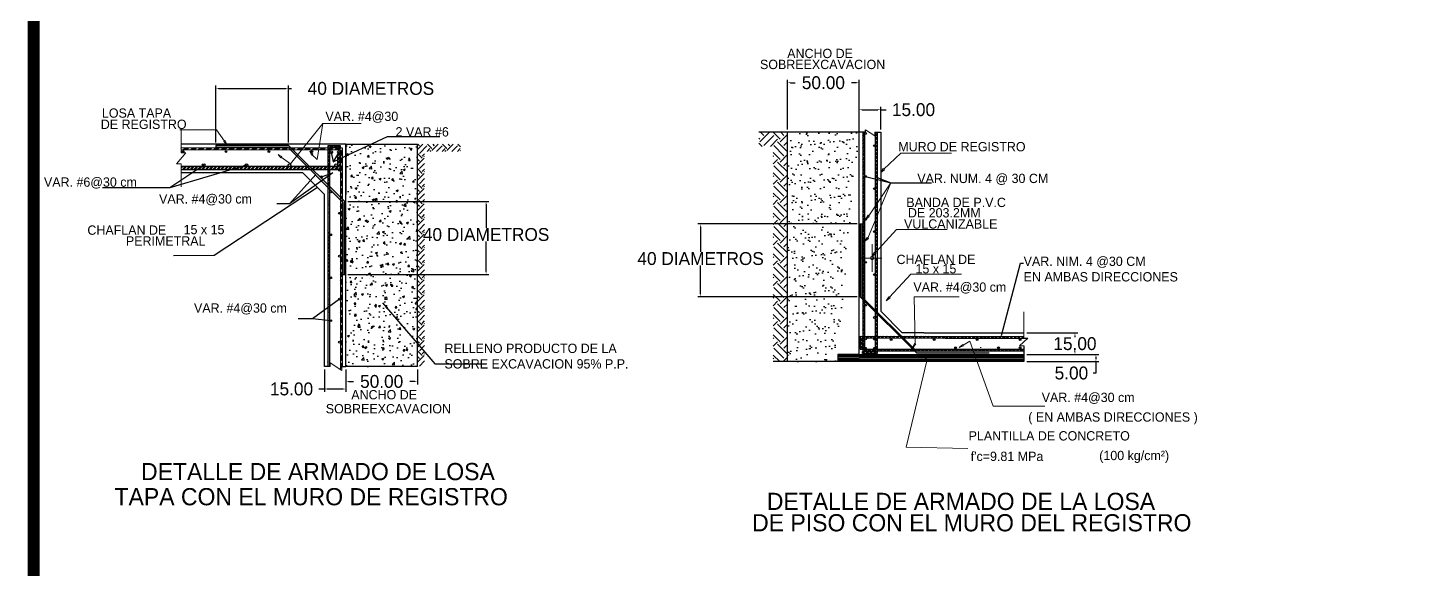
# Model space of a CAD drawing. Header units: centimetres. Extents: x 899 to 5239, y -57 to 4778.
# Drawn here: x 1956 to 2916, y 565 to 944 of the extents above; entities that cross this region are included whole.
import ezdxf
from ezdxf.enums import TextEntityAlignment as Align

# ---------------------------------------------------------------- set-up
doc = ezdxf.new("R2010")
doc.units = ezdxf.units.CM
doc.header["$LTSCALE"] = 10
doc.header["$MEASUREMENT"] = 0
doc.layers.get('0').update_dxf_attribs({"linetype": 'CONTINUOUS'})
doc.layers.get('DEFPOINTS').update_dxf_attribs({"color": 2, "linetype": 'CONTINUOUS'})
for name, color, linetype in [('acero', 7, 'CONTINUOUS'), ('concreto', 7, 'CONTINUOUS'), ('DIM', 7, 'CONTINUOUS'), ('MARCO', 7, 'CONTINUOUS'), ('MUROS', 3, 'CONTINUOUS'), ('REGISTRO', 1, 'CONTINUOUS'), ('TEXTOS', 7, 'CONTINUOUS'), ('VARILLAS', 30, 'CONTINUOUS')]:
    doc.layers.add(name, color=color, linetype=linetype)
doc.styles.get("Standard").update_dxf_attribs({"font": ''})
doc.styles.add('Zurich', font='')
doc.styles.get('Standard').set_extended_font_data('Zurich Ex BT')
doc.styles.get('Zurich').set_extended_font_data('Zurich Ex BT')
doc.dimstyles.get("Standard").update_dxf_attribs({"dimtxt": 9, "dimasz": 2, "dimexe": 2, "dimexo": 2, "dimgap": 0.09, "dimtad": 0, "dimtih": 1, "dimtoh": 1, "dimzin": 0, "dimdsep": 46, "dimtxsty": 'Standard', "dimcen": 0.09, "dimadec": 0, "dimazin": 0, "dimtfac": 1, "dimtofl": 0, "dimtmove": 0, "dimatfit": 3, "dimfxl": 0, "dimtolj": 1, "dimtzin": 0, "dimarcsym": 0})
pattern_1 = [(45, (1343.5817, 285.8718), (-2.65165, 2.65165), []), (45, (1344.4656, 285.8718), (-2.65165, 2.65165), []), (45, (1345.3494, 285.8718), (-2.65165, 2.65165), []), (45, (1346.2333, 285.8718), (-2.65165, 2.65165), [])]
pattern_2 = [(45, (1343.5817, 285.8718), (-1.3258252, 1.3258252), []), (45, (1344.4656, 285.8718), (-1.3258252, 1.3258252), [])]
pattern_3 = [(45, (1363.771, 18.7936), (-1.3258252, 1.3258252), []), (45, (1364.655, 18.7936), (-1.3258252, 1.3258252), [])]

# ---------------------------------------------------------------- blocks, each defined once
blk = doc.blocks.new('_ClosedBlank')
at = {"color": 0, "linetype": 'ByBlock', "lineweight": -2}
for p, q in [((-1, 0.17), (0, 0)), ((-1, 0.17), (-1, -0.17)), ((0, 0), (-1, -0.17))]:
    blk.add_line(p, q, dxfattribs=at)
blk = doc.blocks.new('*D90')
at = {"layer": 'DEFPOINTS', "color": 0}
for p in [(2163.17, 707.05), (2178.17, 707.05), (2178.17, 691.35)]:
    blk.add_point(p, dxfattribs=at)
at = {"layer": 'DIM', "color": 0, "lineweight": -2}
for p, q in [((2163.17, 705.05), (2163.17, 689.35)), ((2178.17, 705.05), (2178.17, 689.35)), ((2163.17, 691.35), (2159.29, 691.35)), ((2176.17, 691.35), (2165.17, 691.35))]:
    blk.add_line(p, q, dxfattribs=at)
at = {"layer": 'DIM', "color": 0}
for points in [[(2165.17, 691.68), (2165.17, 691.02), (2163.17, 691.35)], [(2176.17, 691.68), (2176.17, 691.02), (2178.17, 691.35)]]:
    blk.add_solid(points, dxfattribs=at)
at = {"layer": 'DIM', "color": 0, "insert": (2140.23, 691.35), "char_height": 9, "attachment_point": 5}
blk.add_mtext('\\A1;15.00', dxfattribs=at)
blk = doc.blocks.new('*D91')
at = {"layer": 'DEFPOINTS', "color": 0}
for p in [(2178.17, 707.05), (2228.17, 707.05), (2228.17, 696.59)]:
    blk.add_point(p, dxfattribs=at)
at = {"layer": 'DIM', "color": 0, "lineweight": -2}
for p, q in [((2178.17, 705.05), (2178.17, 694.59)), ((2228.17, 705.05), (2228.17, 694.59)), ((2180.17, 696.59), (2183.54, 696.59)), ((2226.17, 696.59), (2222.8, 696.59))]:
    blk.add_line(p, q, dxfattribs=at)
at = {"layer": 'DIM', "color": 0}
for points in [[(2180.17, 696.92), (2180.17, 696.26), (2178.17, 696.59)], [(2226.17, 696.92), (2226.17, 696.26), (2228.17, 696.59)]]:
    blk.add_solid(points, dxfattribs=at)
at = {"layer": 'DIM', "color": 0, "insert": (2203.17, 696.59), "char_height": 9, "attachment_point": 5}
blk.add_mtext('\\A1;50.00', dxfattribs=at)
blk = doc.blocks.new('*D92')
at = {"layer": 'DEFPOINTS', "color": 0}
for p in [(2087.37, 901.18), (2087.37, 861.48), (2138.17, 861.48)]:
    blk.add_point(p, dxfattribs=at)
at = {"layer": 'TEXTOS', "color": 0, "lineweight": -2}
for p, q in [((2087.37, 863.48), (2087.37, 903.18)), ((2138.17, 863.48), (2138.17, 903.18)), ((2089.37, 901.18), (2136.17, 901.18)), ((2138.17, 901.18), (2140.17, 901.18))]:
    blk.add_line(p, q, dxfattribs=at)
at = {"layer": 'TEXTOS', "color": 0}
for points in [[(2089.37, 901.51), (2089.37, 900.85), (2087.37, 901.18)], [(2136.17, 901.51), (2136.17, 900.85), (2138.17, 901.18)]]:
    blk.add_solid(points, dxfattribs=at)
at = {"layer": 'TEXTOS', "color": 0, "insert": (2195.69, 901.18), "char_height": 9, "attachment_point": 5}
blk.add_mtext('\\A1;40 DIAMETROS', dxfattribs=at)
blk = doc.blocks.new('*D93')
at = {"layer": 'DEFPOINTS', "color": 0}
for p in [(2536.58, 886.34), (2536.58, 870.64), (2551.58, 870.64)]:
    blk.add_point(p, dxfattribs=at)
at = {"layer": 'DIM', "color": 0, "lineweight": -2}
for p, q in [((2536.58, 872.64), (2536.58, 888.34)), ((2538.58, 886.34), (2549.58, 886.34)), ((2551.58, 872.64), (2551.58, 888.34)), ((2551.58, 886.34), (2555.45, 886.34))]:
    blk.add_line(p, q, dxfattribs=at)
at = {"layer": 'DIM', "color": 0}
for points in [[(2538.58, 886.67), (2538.58, 886), (2536.58, 886.34)], [(2549.58, 886.67), (2549.58, 886), (2551.58, 886.34)]]:
    blk.add_solid(points, dxfattribs=at)
at = {"layer": 'DIM', "color": 0, "insert": (2574.51, 886.34), "char_height": 9, "attachment_point": 5}
blk.add_mtext('\\A1;15.00', dxfattribs=at)
blk = doc.blocks.new('*D94')
at = {"layer": 'DEFPOINTS', "color": 0}
for p in [(2536.58, 905.17), (2486.58, 870.65), (2536.58, 870.65)]:
    blk.add_point(p, dxfattribs=at)
at = {"layer": 'DIM', "color": 0, "lineweight": -2}
for p, q in [((2486.58, 872.65), (2486.58, 907.17)), ((2488.58, 905.17), (2491.95, 905.17)), ((2534.58, 905.17), (2531.21, 905.17)), ((2536.58, 872.65), (2536.58, 907.17))]:
    blk.add_line(p, q, dxfattribs=at)
at = {"layer": 'DIM', "color": 0}
for points in [[(2488.58, 905.5), (2488.58, 904.83), (2486.58, 905.17)], [(2534.58, 905.5), (2534.58, 904.83), (2536.58, 905.17)]]:
    blk.add_solid(points, dxfattribs=at)
at = {"layer": 'DIM', "color": 0, "insert": (2511.58, 905.17), "char_height": 9, "attachment_point": 5}
blk.add_mtext('\\A1;50.00', dxfattribs=at)
blk = doc.blocks.new('*D95')
at = {"color": 0, "lineweight": -2}
for p, q in [((2653.58, 715.48), (2703.88, 715.48)), ((2653.58, 710.48), (2703.88, 710.48)), ((2701.88, 713.48), (2701.88, 712.48)), ((2701.88, 710.48), (2701.88, 702.48)), ((2701.88, 702.48), (2699.88, 702.48))]:
    blk.add_line(p, q, dxfattribs=at)
at = {"color": 0}
for points in [[(2701.55, 713.48), (2702.21, 713.48), (2701.88, 715.48)], [(2701.55, 712.48), (2702.21, 712.48), (2701.88, 710.48)]]:
    blk.add_solid(points, dxfattribs=at)
at = {"layer": 'DEFPOINTS', "color": 0}
for p in [(2651.58, 715.48), (2651.58, 710.48), (2701.88, 710.48)]:
    blk.add_point(p, dxfattribs=at)
at = {"color": 0, "insert": (2684.76, 702.48), "char_height": 9, "attachment_point": 5}
blk.add_mtext('\\A1;5.00', dxfattribs=at)
blk = doc.blocks.new('*D96')
at = {"color": 0, "lineweight": -2}
for p, q in [((2653.58, 730.48), (2689.23, 730.48)), ((2687.23, 728.48), (2687.23, 727.64)), ((2653.58, 715.48), (2689.23, 715.48)), ((2687.23, 717.48), (2687.23, 718.31))]:
    blk.add_line(p, q, dxfattribs=at)
at = {"color": 0}
for points in [[(2686.9, 728.48), (2687.56, 728.48), (2687.23, 730.48)], [(2686.9, 717.48), (2687.56, 717.48), (2687.23, 715.48)]]:
    blk.add_solid(points, dxfattribs=at)
at = {"layer": 'DEFPOINTS', "color": 0}
for p in [(2651.58, 730.48), (2651.58, 715.48), (2687.23, 715.48)]:
    blk.add_point(p, dxfattribs=at)
at = {"color": 0, "insert": (2687.23, 722.98), "char_height": 9, "attachment_point": 5}
blk.add_mtext('\\A1;15.00', dxfattribs=at)
blk = doc.blocks.new('*D97')
at = {"layer": 'DEFPOINTS', "color": 0}
for p in [(2537.24, 806.57), (2425.86, 755.8), (2537.24, 755.8)]:
    blk.add_point(p, dxfattribs=at)
at = {"layer": 'DIM', "color": 0, "lineweight": -2}
for p, q in [((2535.24, 806.57), (2423.86, 806.57)), ((2425.86, 804.57), (2425.86, 787.11)), ((2425.86, 757.8), (2425.86, 777.63)), ((2535.24, 755.8), (2423.86, 755.8))]:
    blk.add_line(p, q, dxfattribs=at)
at = {"layer": 'DIM', "color": 0}
for points in [[(2425.53, 804.57), (2426.2, 804.57), (2425.86, 806.57)], [(2425.53, 757.8), (2426.2, 757.8), (2425.86, 755.8)]]:
    blk.add_solid(points, dxfattribs=at)
at = {"layer": 'DIM', "color": 0, "insert": (2425.86, 782.37), "char_height": 9, "attachment_point": 5}
blk.add_mtext('\\A1;40 DIAMETROS', dxfattribs=at)
blk = doc.blocks.new('*D98')
at = {"layer": 'DEFPOINTS', "color": 0}
for p in [(2177.44, 822.21), (2177.44, 771.41), (2276.08, 771.41)]:
    blk.add_point(p, dxfattribs=at)
at = {"layer": 'DIM', "color": 0, "lineweight": -2}
for p, q in [((2179.44, 822.21), (2278.08, 822.21)), ((2276.08, 820.21), (2276.08, 803.91)), ((2276.08, 773.41), (2276.08, 794.43)), ((2179.44, 771.41), (2278.08, 771.41))]:
    blk.add_line(p, q, dxfattribs=at)
at = {"layer": 'DIM', "color": 0}
for points in [[(2275.75, 820.21), (2276.41, 820.21), (2276.08, 822.21)], [(2275.75, 773.41), (2276.41, 773.41), (2276.08, 771.41)]]:
    blk.add_solid(points, dxfattribs=at)
at = {"layer": 'DIM', "color": 0, "insert": (2276.08, 799.17), "char_height": 9, "attachment_point": 5}
blk.add_mtext('\\A1;40 DIAMETROS ', dxfattribs=at)
blk = doc.blocks.new('Marco-Reg')
at = {"layer": 'MARCO', "linetype": 'Continuous', "const_width": 8.49}
blk.add_lwpolyline([(5234.42, -52.82), (5234.42, 2065.83), (1960.13, 2065.83), (1960.13, -52.82)], close=True, dxfattribs=at)

msp = doc.modelspace()

# ---------------------------------------------------------------- hatches: boundary and pattern name
h = msp.add_hatch()
h.set_pattern_fill('EARTH', color=256, scale=40, angle=45, style=0)
h.set_pattern_definition([(45, (-1374.089, -696.969), (9e-16, 14.142136), [10, -10]), (45, (-1376.74, -694.317), (9e-16, 14.142136), [10, -10]), (45, (-1379.392, -691.666), (9e-16, 14.142136), [10, -10]), (135, (-1379.392, -689.898), (-14.142136, 2e-15), [10, -10]), (135, (-1376.74, -687.246), (-14.142136, 2e-15), [10, -10]), (135, (-1374.089, -684.595), (-14.142136, 2e-15), [10, -10])])
h.paths.add_polyline_path([(2486.577, 870.647), (2466.577, 870.647), (2466.577, 860.647), (2476.577, 860.647), (2476.577, 710.478), (2486.577, 710.478)])
h = msp.add_hatch()
h.set_pattern_fill('AR-SAND', color=256, scale=5, style=0)
h.set_pattern_definition([(37.5, (-1374.089, -696.969), (-0.314967, 9.634119), [0, -7.6, 0, -8.5, 0, -8.125]), (7.5, (-1374.089, -696.969), (8.848884, 14.11073), [0, -4.1, 0, -6.85, 0, -2.625]), (327.5, (-1380.239, -696.969), (15.57071, 0.028295), [0, -2.5, 0, -9, 0, -11.75]), (317.5, (-1380.239, -696.969), (15.030633, 4.388378), [0, -1.25, 0, -5.9, 0, -6.75])])
edge = h.paths.add_edge_path()
edge.add_line((2536.577, 870.647), (2486.577, 870.647))
edge.add_line((2486.577, 710.478), (2486.577, 870.647))
edge.add_line((2536.577, 715.478), (2536.577, 872.64))
edge.add_line((2536.577, 710.478), (2486.577, 710.478))
edge.add_line((2521.577, 715.478), (2521.577, 710.478))
edge.add_line((2536.577, 715.478), (2521.577, 715.478))
edge.add_line((2535.577, 715.478), (2521.577, 715.478))
edge.add_line((2535.577, 711.478), (2521.577, 711.478))
edge.add_line((2535.577, 712.478), (2521.577, 712.478))
edge.add_line((2535.577, 713.478), (2521.577, 713.478))
edge.add_line((2535.577, 714.478), (2521.577, 714.478))
h = msp.add_hatch()
h.set_pattern_fill('EARTH', color=256, scale=30, angle=45, style=0)
h.set_pattern_definition([(45, (2973.947, 1522.06), (9e-16, 10.6066), [7.5, -7.5]), (45, (2971.9585, 1524.049), (9e-16, 10.6066), [7.5, -7.5]), (45, (2969.97, 1526.0376), (9e-16, 10.6066), [7.5, -7.5]), (135, (2969.97, 1527.3634), (-10.6066, 9e-16), [7.5, -7.5]), (135, (2971.9585, 1529.352), (-10.6066, 9e-16), [7.5, -7.5]), (135, (2973.947, 1531.341), (-10.6066, 9e-16), [7.5, -7.5])])
h.paths.add_polyline_path([(2233.167, 857.208), (2258.167, 857.208), (2258.167, 862.208), (2228.167, 862.208), (2228.167, 707.046), (2233.167, 707.046)])
at = {"layer": 'concreto'}
h = msp.add_hatch(dxfattribs=at)
h.set_pattern_fill('AR-CONC', color=256, scale=2, style=0)
h.set_pattern_definition([(50, (-12765.524, 3139.013), (14.345204, -1.255043), [1.5, -16.5]), (355, (-12765.524, 3139.013), (-2.775027, 15.043843), [1.2, -13.2]), (100.4514, (-12764.329, 3138.908), (11.570188, 13.788791), [1.274804, -14.022842]), (46.1842, (-12765.524, 3143.013), (21.34482, -3.31038), [2.25, -24.75]), (96.6356, (-12763.746, 3142.737), (18.693254, 19.482357), [1.912206, -21.03426]), (351.1842, (-12765.524, 3143.013), (18.69324, 19.482372), [1.8, -19.8]), (21, (-12763.524, 3142.013), (11.938141, -8.052378), [1.5, -16.5]), (326, (-12763.524, 3142.013), (4.866307, 14.503001), [1.2, -13.2]), (71.4514, (-12762.53, 3141.342), (16.804453, 6.45061), [1.274804, -14.022842]), (37.5, (-12765.524, 3139.0126), (0.2431971, 6.657877), [0, -13.04, 0, -13.4, 0, -13.25]), (7.5, (-12765.524, 3139.0126), (5.2613907, 7.8882342), [0, -7.64, 0, -12.74, 0, -5.05]), (327.5, (-12769.984, 3139.0126), (10.6764487, -0.4510974), [0, -5, 0, -15.6, 0, -20.7]), (317.5, (-12771.984, 3139.013), (11.6637234, 2.0020996), [0, -6.5, 0, -10.36, 0, -14.7])])
h.paths.add_polyline_path([(2228.167, 862.208), (2178.167, 862.208), (2178.167, 827.208), (2178.167, 707.046), (2228.167, 707.046)])
at = {"layer": 'VARILLAS'}
h = msp.add_hatch(dxfattribs=at)
h.set_pattern_fill('ANSI32', color=256, scale=5, style=0)
h.set_pattern_definition(pattern_3)
h.paths.add_polyline_path([(2540.347, 749.741, -0.0199736), (2540.345, 749.792, -0.0199736), (2540.347, 749.842), (2540.347, 752.69), (2539.077, 753.96), (2539.077, 728.237), (2540.347, 728.234)])
h.paths.add_polyline_path([(2549.077, 743.96), (2547.807, 745.23), (2547.807, 728.217), (2549.077, 728.214)])
h.paths.add_polyline_path([(2540.347, 779.741, -0.0399632), (2540.347, 779.842), (2540.347, 782.799), (2539.077, 782.799), (2539.077, 755.23), (2540.347, 753.96)])
h.paths.add_polyline_path([(2549.077, 782.799), (2547.807, 782.799), (2547.807, 746.5), (2549.077, 745.23)])
h.paths.add_polyline_path([(2549.077, 812.181), (2547.807, 809.158), (2547.807, 786.453), (2549.077, 787.83)])
h.paths.add_polyline_path([(2540.347, 809.741, -0.0399632), (2540.347, 809.842), (2540.347, 839.741, -0.0399632), (2540.347, 839.842), (2540.347, 869.741, -0.0399632), (2540.347, 869.842), (2540.347, 870.647), (2539.077, 870.647), (2539.077, 782.799), (2540.347, 782.799)])
h.paths.add_polyline_path([(2549.077, 870.64), (2547.807, 870.64), (2547.807, 819.006), (2549.077, 820.886)])
h.paths.add_polyline_path([(2549.077, 820.886), (2547.807, 819.006), (2547.807, 809.158), (2549.077, 812.181)])
h = msp.add_hatch(dxfattribs=at)
h.set_pattern_fill('ANSI34', color=256, scale=5, style=0)
h.set_pattern_definition(pattern_1)
h.paths.add_polyline_path([(2138.667, 859.708), (2063.167, 859.708), (2063.167, 858.438), (2139.937, 858.438)])
h.paths.add_polyline_path([(2148.363, 859.708), (2139.937, 859.708), (2141.207, 858.438), (2147.341, 858.438)])
h.paths.add_polyline_path([(2159.399, 859.708), (2148.363, 859.708), (2147.341, 858.438), (2159.203, 858.438)])
h.paths.add_polyline_path([(2165.667, 859.708), (2159.399, 859.708), (2159.203, 858.438), (2165.667, 858.438)])
h.paths.add_polyline_path([(2166.937, 859.708), (2165.667, 859.708), (2165.667, 858.438), (2166.937, 858.438)])
h.paths.add_polyline_path([(2175.667, 859.708), (2166.937, 859.708), (2166.937, 858.438), (2174.47, 858.438), (2174.47, 825.176), (2175.667, 823.978)])
h = msp.add_hatch(dxfattribs=at)
h.set_pattern_fill('ANSI32', color=256, scale=5, style=0)
h.set_pattern_definition(pattern_2)
h.paths.add_polyline_path([(2063.167, 846.608), (2063.167, 844.708), (2153.667, 844.708), (2151.767, 846.608), (2139.011, 846.608, -0.0659441), (2138.761, 846.608)])
h.paths.add_polyline_path([(2165.667, 844.708), (2165.667, 846.608), (2153.037, 846.608), (2154.937, 844.708)])
h.paths.add_polyline_path([(2166.937, 846.608), (2166.937, 844.708), (2174.207, 844.708), (2174.207, 855.333), (2172.307, 855.333), (2172.307, 846.608)])
h.paths.add_polyline_path([(2166.937, 846.608), (2165.667, 846.608), (2165.667, 844.708), (2166.937, 844.708)])
h = msp.add_hatch(color=256, dxfattribs=at)
h.paths.add_polyline_path([(2144.607, 855.039), (2143.806, 854.043), (2151.241, 846.608), (2153.037, 846.608)])
h.paths.add_polyline_path([(2154.937, 844.708), (2153.141, 844.708), (2165.667, 832.182), (2165.667, 833.978)])
h.paths.add_polyline_path([(2153.037, 846.608), (2151.241, 846.608), (2153.141, 844.708), (2154.937, 844.708)])
h.paths.add_polyline_path([(2166.937, 832.708), (2165.667, 833.978), (2165.667, 832.182), (2166.937, 830.912)])
h.paths.add_polyline_path([(2166.937, 832.708), (2166.937, 830.912), (2174.47, 823.379), (2174.47, 825.176)])
h.paths.add_polyline_path([(2175.667, 823.978), (2174.47, 825.176), (2174.47, 823.379), (2175.667, 822.182)])
h.paths.add_polyline_path([(2177.437, 822.208), (2175.667, 823.978), (2175.667, 822.182), (2176.167, 821.682), (2176.167, 771.408), (2177.437, 771.408)])
h.paths.add_polyline_path([(2141.207, 858.438), (2139.411, 858.438), (2143.806, 854.043), (2144.607, 855.039)])
h.paths.add_polyline_path([(2139.937, 859.708), (2138.141, 859.708), (2139.411, 858.438), (2141.207, 858.438)])
h.paths.add_polyline_path([(2138.167, 861.478), (2087.367, 861.478), (2087.367, 860.208), (2137.641, 860.208), (2138.141, 859.708), (2139.937, 859.708)])
h = msp.add_hatch(dxfattribs=at)
h.set_pattern_fill('ANSI32', color=256, scale=5, style=0)
h.set_pattern_definition(pattern_2)
h.paths.add_polyline_path([(2165.667, 861.248), (2165.667, 859.708), (2166.937, 859.708), (2166.937, 859.903), (2174.407, 859.903), (2174.407, 861.248)])
h.paths.add_polyline_path([(2165.667, 846.608), (2166.937, 846.608), (2166.937, 858.438), (2165.667, 858.438)])
h.paths.add_polyline_path([(2166.937, 844.708), (2165.667, 844.708), (2165.667, 833.978), (2166.937, 832.708)])
h = msp.add_hatch(dxfattribs=at)
h.set_pattern_fill('ANSI32', color=256, scale=5, style=0)
h.set_pattern_definition(pattern_2)
edge = h.paths.add_edge_path()
edge.add_line((2166.937, 707.046), (2166.937, 859.903))
edge.add_line((2165.667, 707.046), (2165.667, 861.248))
h = msp.add_hatch(dxfattribs=at)
h.set_pattern_fill('ANSI34', color=256, scale=5, style=0)
h.set_pattern_definition(pattern_1)
h.paths.add_polyline_path([(2175.667, 822.708), (2174.47, 823.906), (2174.47, 704.935), (2175.463, 704.283), (2175.463, 707.04), (2175.667, 707.04)])
msp.add_hatch(color=256, dxfattribs=at).paths.add_polyline_path([(2538.509, 806.573), (2537.239, 806.573), (2537.239, 755.798), (2539.077, 753.96), (2539.077, 755.23), (2538.509, 755.798)])
h = msp.add_hatch(color=256, dxfattribs=at)
h.paths.add_polyline_path([(2576.509, 716.528), (2627.309, 716.528), (2627.309, 717.798), (2576.509, 717.798), (2576.009, 718.298), (2574.739, 718.298)])
h.paths.add_polyline_path([(2574.739, 718.298), (2576.009, 718.298), (2574.739, 719.568), (2573.469, 719.568)])
h.paths.add_polyline_path([(2573.469, 719.568), (2574.739, 719.568), (2570.636, 723.672), (2570.07, 722.968)])
h.paths.add_polyline_path([(2570.07, 722.968), (2570.636, 723.672), (2562.909, 731.398), (2561.639, 731.398)])
h.paths.add_polyline_path([(2561.639, 731.398), (2562.909, 731.398), (2561.009, 733.298), (2559.739, 733.298)])
h.paths.add_polyline_path([(2559.739, 733.298), (2561.009, 733.298), (2549.009, 745.298), (2549.009, 744.028)])
h.paths.add_polyline_path([(2549.009, 744.028), (2549.009, 745.298), (2547.739, 746.568), (2547.739, 745.298)])
h.paths.add_polyline_path([(2547.739, 745.298), (2547.739, 746.568), (2540.207, 754.101), (2540.207, 752.831)])
h.paths.add_polyline_path([(2539.009, 754.028), (2540.207, 752.831), (2540.207, 754.101), (2539.009, 755.298)])
h = msp.add_hatch(dxfattribs=at)
h.set_pattern_fill('ANSI32', color=256, scale=5, style=0)
h.set_pattern_definition(pattern_3)
h.paths.add_polyline_path([(2538.577, 726.968), (2539.077, 726.967), (2539.077, 728.237), (2537.307, 728.241), (2537.307, 719.241), (2538.577, 719.241)])
h.paths.add_polyline_path([(2540.347, 728.234), (2539.077, 728.237), (2539.077, 726.967), (2540.347, 726.964)])
h.paths.add_polyline_path([(2547.807, 728.217), (2540.347, 728.234), (2540.347, 726.964), (2540.899, 726.963, -0.0918362), (2541.13, 726.962), (2547.807, 726.947)])
h.paths.add_polyline_path([(2549.077, 728.214), (2547.807, 728.217), (2547.807, 726.947), (2549.077, 726.944)])
h.paths.add_polyline_path([(2575.587, 728.153), (2566.133, 728.175), (2567.406, 726.902), (2575.619, 726.883)])
h.paths.add_polyline_path([(2573.88, 719.157), (2549.077, 719.157), (2549.077, 718.478), (2549.077, 717.978), (2575.059, 717.978)])
h.paths.add_polyline_path([(2547.807, 719.157), (2547.309, 719.157, -0.1272132), (2546.991, 719.157), (2541.008, 719.157, -0.0217608), (2540.953, 719.157), (2540.347, 719.157), (2540.347, 717.978), (2547.807, 717.978)])
h.paths.add_polyline_path([(2540.347, 719.157), (2539.077, 719.157), (2539.077, 717.978), (2540.347, 717.978)])
h.paths.add_polyline_path([(2564.86, 728.177), (2549.077, 728.214), (2549.077, 726.944), (2566.133, 726.905)])
h.paths.add_polyline_path([(2540.347, 726.964), (2539.077, 726.967), (2539.077, 719.157), (2540.347, 719.157), (2540.347, 719.741, -0.0199736), (2540.345, 719.792, -0.0199736), (2540.347, 719.842)])
h.paths.add_polyline_path([(2549.077, 726.944), (2547.807, 726.947), (2547.807, 719.157), (2549.077, 719.157), (2549.077, 719.878)])
h.paths.add_polyline_path([(2549.077, 717.978), (2547.807, 717.978), (2547.807, 717.478), (2538.807, 717.478), (2538.812, 716.208), (2549.077, 716.208)])
h.paths.add_polyline_path([(2615.796, 719.157), (2575.15, 719.157), (2576.329, 717.978), (2616.22, 717.978)])
h = msp.add_hatch(dxfattribs=at)
h.set_pattern_fill('ANSI32', color=256, scale=5, style=0)
h.set_pattern_definition(pattern_3)
h.paths.add_polyline_path([(2651.578, 727.978), (2575.587, 728.153), (2575.619, 726.883), (2654.267, 726.702), (2654.362, 726.788), (2651.578, 726.978)])
h = msp.add_hatch(dxfattribs=at)
h.set_pattern_fill('ANSI32', color=256, scale=5, style=0)
h.set_pattern_definition(pattern_3)
h.paths.add_polyline_path([(2651.577, 719.157), (2615.796, 719.157), (2616.22, 717.978), (2651.577, 717.978)])

# ---------------------------------------------------------------- linework, layer by layer
for p, q in [((2486.577, 870.647), (2466.577, 870.647)), ((2540.077, 802.202), (2539.577, 802.202)), ((2194.855, 768.758), (2194.855, 768.758)), ((2196.339, 770.692), (2196.339, 770.692)), ((2198.808, 769.099), (2198.808, 769.099)), ((2196.31, 764.387), (2196.31, 764.387)), ((2197.823, 761.619), (2197.823, 761.619)), ((2197.863, 766.759), (2197.863, 766.759)), ((2540.493, 738.404), (2540.493, 738.404)), ((2621.577, 720.178), (2621.577, 720.678)), ((2486.577, 710.478), (2476.577, 710.478)), ((2536.577, 715.478), (2521.577, 715.478)), ((2521.577, 715.478), (2521.577, 710.478)), ((2535.577, 715.478), (2521.577, 715.478)), ((2535.577, 715.478), (2650.577, 715.478)), ((2536.577, 715.478), (2651.577, 715.478)), ((2536.577, 715.478), (2651.577, 715.478))]:
    msp.add_line(p, q)
at = {"lineweight": 5}
for p, q in [((2651.578, 726.978), (2654.362, 726.788)), ((2175.463, 704.283), (2167.265, 709.67)), ((2167.265, 709.67), (2167.265, 707.04)), ((2175.463, 707.04), (2175.463, 704.283))]:
    msp.add_line(p, q, dxfattribs=at)
at = {"layer": 'concreto'}
for p, q in [((2536.577, 715.478), (2521.577, 715.478)), ((2536.577, 714.478), (2521.577, 714.478)), ((2535.577, 714.478), (2521.577, 714.478)), ((2536.577, 714.478), (2521.577, 714.478)), ((2536.577, 713.478), (2521.577, 713.478)), ((2535.577, 713.478), (2521.577, 713.478)), ((2536.577, 713.478), (2521.577, 713.478)), ((2536.577, 712.478), (2521.577, 712.478)), ((2535.577, 712.478), (2521.577, 712.478)), ((2536.577, 712.478), (2521.577, 712.478)), ((2536.577, 711.478), (2521.577, 711.478)), ((2535.577, 711.478), (2521.577, 711.478)), ((2536.577, 711.478), (2521.577, 711.478)), ((2536.577, 714.478), (2651.577, 714.478)), ((2536.577, 713.478), (2651.577, 713.478)), ((2536.577, 712.478), (2651.577, 712.478)), ((2536.577, 711.478), (2651.577, 711.478))]:
    msp.add_line(p, q, dxfattribs=at)
at = {"layer": 'MUROS', "lineweight": 5}
msp.add_line((2537.369, 782.799), (2552.369, 782.799), dxfattribs=at)
at = {"layer": 'REGISTRO', "lineweight": 5}
for p, q in [((2063.167, 856.27), (2063.167, 872.965)), ((2541.077, 872.223), (2547.479, 868.017)), ((2547.479, 868.017), (2547.479, 870.647)), ((2060.01, 848.479), (2066.323, 856.27)), ((2066.323, 856.27), (2063.167, 856.27)), ((2063.167, 848.479), (2060.01, 848.479)), ((2063.167, 832.526), (2063.167, 848.479)), ((2651.578, 745.161), (2651.578, 726.978)), ((2654.362, 726.788), (2648.422, 721.417)), ((2648.422, 721.417), (2651.578, 721.417))]:
    msp.add_line(p, q, dxfattribs=at)
at = {"layer": 'REGISTRO'}
for p, q in [((2486.577, 710.478), (2486.577, 870.647)), ((2536.577, 870.647), (2486.577, 870.647)), ((2536.577, 715.478), (2536.577, 872.64)), ((2541.077, 870.647), (2536.577, 870.647)), ((2541.077, 870.64), (2541.077, 872.223)), ((2547.479, 870.64), (2551.577, 870.64)), ((2551.577, 870.64), (2551.577, 745.638)), ((2178.167, 862.208), (2063.167, 862.208)), ((2178.167, 707.046), (2178.167, 862.208)), ((2178.167, 862.208), (2228.167, 862.208)), ((2178.167, 862.208), (2178.167, 827.208)), ((2228.167, 707.046), (2228.167, 862.208)), ((2148.167, 842.208), (2063.167, 842.208)), ((2148.167, 842.208), (2163.167, 827.208)), ((2163.167, 707.046), (2163.167, 827.208)), ((2581.801, 730.638), (2566.577, 730.638)), ((2581.801, 730.638), (2651.577, 730.478)), ((2651.577, 721.417), (2651.577, 715.478)), ((2651.577, 710.478), (2486.577, 710.478)), ((2536.577, 710.478), (2486.577, 710.478)), ((2536.577, 715.478), (2651.577, 715.478)), ((2651.577, 715.478), (2651.577, 710.478)), ((2167.265, 707.046), (2163.167, 707.046)), ((2175.463, 707.04), (2178.167, 707.046)), ((2228.167, 707.046), (2178.167, 707.046))]:
    msp.add_line(p, q, dxfattribs=at)
at = {"layer": 'TEXTOS'}
msp.add_line((2558.751, 835.202), (2587.162, 835.202), dxfattribs=at)
at = {"layer": 'TEXTOS', "lineweight": 5}
for points in [[(2133.101, 853.213), (2139.466, 848.648), (2162.031, 876.701), (2188.833, 876.701)], [(2154.657, 854.923), (2158.138, 851.561), (2162.031, 876.701)], [(2553.825, 844.862), (2565.669, 855.927), (2600.966, 855.927)], [(2542.595, 796.753), (2558.751, 835.202)], [(2543.228, 812.229), (2558.751, 835.202)], [(2547.77, 786.412), (2562.732, 802.638), (2598.029, 802.638)], [(2557.746, 755.38), (2572.708, 771.605), (2608.005, 771.605)], [(2575.717, 722.928), (2574.904, 755.752), (2606.354, 755.752)], [(2609.164, 721.977), (2613.791, 724.733), (2630.122, 679.321), (2666.308, 679.321)], [(2583.864, 711.002), (2569.38, 650.646), (2612.431, 649.873)]]:
    msp.add_lwpolyline(points, dxfattribs=at)
at = {"layer": 'TEXTOS', "lineweight": 5, "extrusion": (0, 0, -1)}
msp.add_lwpolyline([(-2093.432, 864.445), (-2087.735, 872.239), (-2062.223, 872.239)], dxfattribs=at)
at = {"layer": 'VARILLAS'}
for p, q in [((2539.077, 870.653), (2539.077, 717.978)), ((2540.347, 870.653), (2540.347, 717.978)), ((2547.807, 870.645), (2547.807, 717.478)), ((2549.077, 870.64), (2549.077, 716.208)), ((2166.937, 857.803), (2166.937, 857.808)), ((2175.667, 859.708), (2175.667, 707.04)), ((2174.207, 844.708), (2172.307, 844.708)), ((2537.239, 806.573), (2537.239, 755.798)), ((2537.239, 806.573), (2538.509, 806.573)), ((2538.509, 806.573), (2538.509, 755.798)), ((2537.239, 755.798), (2576.509, 716.528)), ((2576.509, 717.798), (2538.509, 755.798)), ((2551.577, 745.638), (2566.577, 730.638)), ((2537.307, 728.241), (2651.578, 727.978)), ((2537.307, 728.241), (2537.307, 719.241)), ((2538.577, 726.968), (2654.267, 726.702)), ((2538.577, 726.968), (2538.577, 719.227)), ((2537.307, 719.241), (2538.577, 719.241)), ((2547.807, 717.478), (2538.807, 717.478)), ((2538.812, 716.208), (2538.807, 717.478)), ((2549.077, 716.208), (2538.812, 716.208)), ((2539.077, 719.157), (2651.577, 719.157)), ((2539.077, 717.978), (2651.577, 717.978)), ((2549.077, 719.878), (2549.077, 718.478)), ((2627.309, 717.798), (2576.509, 717.798)), ((2576.509, 716.528), (2627.309, 716.528))]:
    msp.add_line(p, q, dxfattribs=at)
at = {"layer": 'VARILLAS', "lineweight": 15}
msp.add_line((2063.167, 859.708), (2175.667, 859.708), dxfattribs=at)
at = {"layer": 'VARILLAS', "lineweight": 5}
for q in [(2545.622, 792.472), (2545.622, 773.125)]:
    msp.add_line((2545.622, 782.799), q, dxfattribs=at)
at = {"layer": 'VARILLAS', "lineweight": 15}
msp.add_lwpolyline([(2063.167, 858.438), (2174.47, 858.438), (2174.47, 704.935)], dxfattribs=at)
at = {"layer": 'VARILLAS'}
for points in [[(2063.167, 844.708), (2174.207, 844.708), (2174.207, 855.333), (2172.307, 855.333), (2172.307, 846.608), (2063.167, 846.608)], [(2166.937, 707.046), (2166.937, 859.903), (2174.407, 859.903), (2174.407, 861.248), (2165.667, 861.248), (2165.667, 707.046)]]:
    msp.add_lwpolyline(points, dxfattribs=at)
msp.add_lwpolyline([(2177.437, 771.408), (2177.437, 822.208), (2138.167, 861.478), (2087.367, 861.478), (2087.367, 860.208), (2137.641, 860.208), (2176.167, 821.682), (2176.167, 771.408)], close=True, dxfattribs=at)
for centre, radius in [((2540.98, 869.792), 0.635), ((2064.476, 857.089), 0.635), ((2094.476, 857.089), 0.635), ((2124.476, 857.089), 0.635), ((2154.476, 857.089), 0.635), ((2167.942, 856.777), 0.95), ((2173.345, 856.811), 0.95), ((2547.163, 861.238), 0.635), ((2078.886, 847.633), 0.95), ((2108.886, 847.616), 0.95), ((2138.886, 847.55), 0.95), ((2171.349, 847.58), 0.95), ((2161.194, 839.487), 0.635), ((2173.754, 844.052), 0.635), ((2540.98, 839.792), 0.635), ((2167.586, 829.068), 0.635), ((2547.163, 831.238), 0.635), ((2173.754, 814.052), 0.635), ((2540.98, 809.792), 0.635), ((2167.586, 799.068), 0.635), ((2547.163, 801.238), 0.635), ((2173.754, 784.052), 0.635), ((2540.98, 779.792), 0.635), ((2167.586, 769.068), 0.635), ((2547.163, 771.238), 0.635), ((2173.754, 754.052), 0.635), ((2540.98, 749.792), 0.635), ((2167.586, 739.068), 0.635), ((2547.163, 741.238), 0.635), ((2173.754, 724.052), 0.635), ((2540.98, 719.792), 0.635), ((2541.013, 726.338), 0.635), ((2547.15, 719.772), 0.635), ((2547.163, 726.238), 0.635), ((2558.88, 725.855), 0.635), ((2573.88, 720.168), 0.635), ((2588.88, 725.855), 0.635), ((2603.88, 720.168), 0.635), ((2618.88, 725.855), 0.635), ((2633.88, 720.168), 0.635), ((2648.88, 725.855), 0.635), ((2648.88, 720.168), 0.635)]:
    msp.add_circle(centre, radius, dxfattribs=at)
at = {"layer": 'VARILLAS', "lineweight": 5}
msp.add_circle((2545.622, 782.799), 1.253, dxfattribs=at)

# ---------------------------------------------------------------- block references
at = {"layer": 'DIM', "lineweight": 5, "xscale": 3.315649865969803, "yscale": 3.315649865880914, "zscale": 3.315649865875882, "rotation": 227.3202943381092}
msp.add_blockref('_ClosedBlank', (2545.522, 783.975), dxfattribs=at)
at = {"layer": 'TEXTOS'}
msp.add_blockref('Marco-Reg', (0, 0), dxfattribs=at)
at = {"layer": 'TEXTOS', "lineweight": 5, "extrusion": (0, 0, -1), "xscale": 2.940005789522617, "yscale": 2.940005789550014, "zscale": 2.940005789546198, "rotation": 233.8339626211619}
msp.add_blockref('_ClosedBlank', (-2095.167, 862.072), dxfattribs=at)
at = {"layer": 'TEXTOS', "lineweight": 5}
for p, xscale, yscale, zscale, rotation in [((2130.843, 855.096), 2.940005789484935, 2.940005789550014, 2.940005789546198, 140.1755824056786), ((2152.934, 857.306), 2.940005789504956, 2.940005789550014, 2.940005789546198, 125.8820172384909), ((2551.577, 842.425), 3.315649865969803, 3.315649865880914, 3.315649865875882, 227.3202943381092), ((2540.98, 809.792), 3.315649865969803, 3.315649865880914, 3.315649865875882, 227.3202943381092), ((2540.347, 794.315), 3.315649865969803, 3.315649865880914, 3.315649865875882, 227.3202943381092), ((2555.498, 752.942), 3.315649865969803, 3.315649865880914, 3.315649865875882, 227.3202943381092), ((2573.88, 720.168), 3.31564986591745, 3.315649865880914, 3.315649865875882, 236.3658520891741), ((2606.316, 720.28), 3.315649865814426, 3.315649865880914, 3.315649865875882, 210.7878705434696), ((2582.669, 714.095), 3.315649865885175, 3.315649865880914, 3.315649865875882, 111.1240583494346)]:
    msp.add_blockref('_ClosedBlank', p, dxfattribs=dict(at, xscale=xscale, yscale=yscale, zscale=zscale, rotation=rotation))

# ---------------------------------------------------------------- texts
at = {"style": 'Zurich'}
for s, p in [('PLANTILLA DE CONCRETO', (2613.005, 655.418)), ("f'c=9.81 MPa", (2614.434, 641.097)), ('(100 kg/cm²)', (2704.183, 641.695))]:
    msp.add_text(s, height=6.5, dxfattribs=at).set_placement(p)
at = {"layer": 'acero', "insert": (2651.399, 783.774), "char_height": 6.5, "width": 185.18451, "attachment_point": 1}
msp.add_mtext('\\A1;VAR. NIM. 4 @30 CM \\PEN AMBAS DIRECCIONES', dxfattribs=at)
at = {"layer": 'TEXTOS', "lineweight": 5}
for s, height, p in [('ANCHO DE ', 6.5, (2510.479, 925.632)), ('            SOBREEXCAVACION           ', 6.5, (2509.839, 917.963)), ('2 VAR #6', 6.5, (2231.453, 870.905)), ('MURO DE REGISTRO', 6.5, (2608.316, 860.532)), ('VAR. NUM. 4 @ 30 CM', 6.5, (2622.869, 838.395)), ('            BANDA DE P.V.C           ', 6.5, (2603.039, 821.634)), ('DE 203.2MM', 6.5, (2595.969, 814.388)), ('            VULCANIZABLE      ', 6.5, (2593.249, 806.6)), ('CHAFLAN DE', 6.5, (2025.244, 802.283)), ('PERIMETRAL', 6.5, (2052.371, 794.708)), ('15 x 15', 6.5, (2079.151, 802.682)), ('CHAFLAN DE', 6.5, (2590.173, 781.826)), ('15 x 15', 6.5, (2590.173, 775.334)), ('ANCHO DE', 6.5, (2204.901, 687.366)), ('SOBREEXCAVACION', 6.5, (2207.862, 677.593)), ('DETALLE DE ARMADO DE LOSA', 12, (2158.67, 633.719)), ('TAPA CON EL MURO DE REGISTRO', 12, (2153.954, 616.176))]:
    msp.add_text(s, height=height, dxfattribs=at).set_placement(p, align=Align.MIDDLE_CENTER)
for s, height, p in [('LOSA TAPA', 6.5, (2007.854, 880.759)), ('VAR. #4@30', 6.5, (2163.872, 878.482)), ('DE REGISTRO', 6.5, (2007.07, 872.929)), ('VAR. #6@30 cm', 6.5, (1967.383, 832.575)), ('VAR. #4@30 cm', 6.5, (2047.736, 820.839)), ('VAR. #4@30 cm', 6.5, (2574.427, 759.279)), ('VAR. #4@30 cm', 6.5, (2072.133, 744.657)), ('VAR. #4@30 cm', 6.5, (2664.016, 682.267)), ('( EN AMBAS DIRECCIONES )', 6.5, (2654.654, 668.554)), ('DETALLE DE ARMADO DE LA LOSA', 12, (2472.093, 606.898)), ('DE PISO CON EL MURO DEL REGISTRO', 12, (2461.832, 591.972))]:
    msp.add_text(s, height=height, dxfattribs=at).set_placement(p)
at = {"layer": 'TEXTOS', "insert": (2247.006, 723.006), "char_height": 6.5, "width": 141.56755, "attachment_point": 1}
msp.add_mtext('RELLENO PRODUCTO DE LA SOBRE EXCAVACION 95% P.P.', dxfattribs=at)

# ---------------------------------------------------------------- dimensions: what is measured, and where the dimension line sits
for base, p1, p2, picture, middle in [((2687.231, 715.478), (2651.577, 730.478), (2651.577, 715.478), '*D96', (2687.231, 722.978)), ((2701.881, 710.478), (2651.577, 715.478), (2651.577, 710.478), '*D95', (2684.763, 702.478))]:
    dim = msp.add_linear_dim(base=base, p1=p1, p2=p2, angle=90, dimstyle='Standard')
    dim.commit()
    dim.dimension.update_dxf_attribs({"geometry": picture, "text_midpoint": middle, "dimtype": 160})
at = {"layer": 'DIM'}
for base, p1, p2, picture, middle in [((2536.577, 905.166), (2486.577, 870.647), (2536.577, 870.647), '*D94', (2511.577, 905.166)), ((2178.167, 691.351), (2163.167, 707.046), (2178.167, 707.046), '*D90', (2140.23, 691.351))]:
    dim = msp.add_linear_dim(base=base, p1=p1, p2=p2, dimstyle='Standard', dxfattribs=at)
    dim.commit()
    dim.dimension.update_dxf_attribs({"geometry": picture, "text_midpoint": middle, "dimtype": 160})
dim = msp.add_linear_dim(base=(2536.577, 886.336), p1=(2551.577, 870.64), p2=(2536.577, 870.64), angle=180, dimstyle='Standard', dxfattribs=at)
dim.commit()
dim.dimension.update_dxf_attribs({"geometry": '*D93', "text_midpoint": (2574.514, 886.336), "dimtype": 160})
for base, p1, p2, text, picture, middle in [((2276.079, 771.408), (2177.437, 822.208), (2177.437, 771.408), '40 DIAMETROS ', '*D98', (2276.079, 799.168)), ((2425.865, 755.798), (2537.239, 806.573), (2537.239, 755.798), '40 DIAMETROS', '*D97', (2425.865, 782.37))]:
    dim = msp.add_linear_dim(base=base, p1=p1, p2=p2, angle=90, text=text, dimstyle='Standard', dxfattribs=at)
    dim.commit()
    dim.dimension.update_dxf_attribs({"geometry": picture, "text_midpoint": middle, "dimtype": 160})
dim = msp.add_linear_dim(base=(2228.167, 696.589), p1=(2178.167, 707.046), p2=(2228.167, 707.046), dimstyle='Standard', dxfattribs=at)
dim.commit()
dim.dimension.update_dxf_attribs({"geometry": '*D91', "text_midpoint": (2203.167, 696.589)})
at = {"layer": 'TEXTOS'}
dim = msp.add_linear_dim(base=(2087.367, 901.18), p1=(2138.167, 861.478), p2=(2087.367, 861.478), text='40 DIAMETROS', dimstyle='Standard', dxfattribs=at)
dim.commit()
dim.dimension.update_dxf_attribs({"geometry": '*D92', "text_midpoint": (2195.685, 901.18), "dimtype": 160})

# ---------------------------------------------------------------- leaders
at = {"layer": 'acero'}
for points in [[(2540.98, 839.792), (2558.751, 835.202)], [(2549.077, 839.121), (2558.751, 835.202)], [(2635.922, 728.707), (2649.309, 779.274), (2651.309, 779.274)]]:
    msp.add_leader(points, dimstyle='Standard', override={"dimgap": 0.09, "dimtad": 0}, dxfattribs=at)
at = {"layer": 'concreto'}
for points in [[(2108.886, 847.616), (2055.307, 831.755), (2008.166, 831.755)], [(2078.886, 847.633), (2055.307, 831.755)]]:
    msp.add_leader(points, dimstyle='Standard', override={"dimgap": 0.09, "dimtad": 0, "dimldrblk": 'ClosedBlank'}, dxfattribs=at)
at = {"layer": 'TEXTOS'}
for points, override in [([(2167.942, 856.777), (2169.218, 849.934), (2207.315, 867.655), (2243.796, 867.655)], {"dimgap": 0.09, "dimtad": 0}), ([(2173.345, 856.811), (2169.218, 849.934)], {"dimgap": 0.09, "dimtad": 0}), ([(2161.194, 839.487), (2169.137, 842.331), (2138.915, 820.574), (2129.977, 820.615)], {"dimgap": 0.09, "dimtad": 0}), ([(2157.167, 841.208), (2138.915, 820.574)], {"dimgap": 0.09, "dimtad": 0}), ([(2158.252, 832.078), (2086.11, 784.469), (2057.759, 784.351)], {"dimgap": 0.09, "dimtad": 0}), ([(2173.754, 754.052), (2154.844, 740.292), (2144.836, 740.292)], {"dimgap": 0.09, "dimtad": 0}), ([(2203.818, 751.563), (2240.276, 708.852), (2276.17, 708.852)], {"dimasz": 5, "dimgap": 0.09, "dimtad": 0}), ([(2167.586, 739.068), (2154.844, 740.292)], {"dimgap": 0.09, "dimtad": 0})]:
    msp.add_leader(points, dimstyle='Standard', override=override, dxfattribs=at)

doc.saveas('drawing.dxf')
